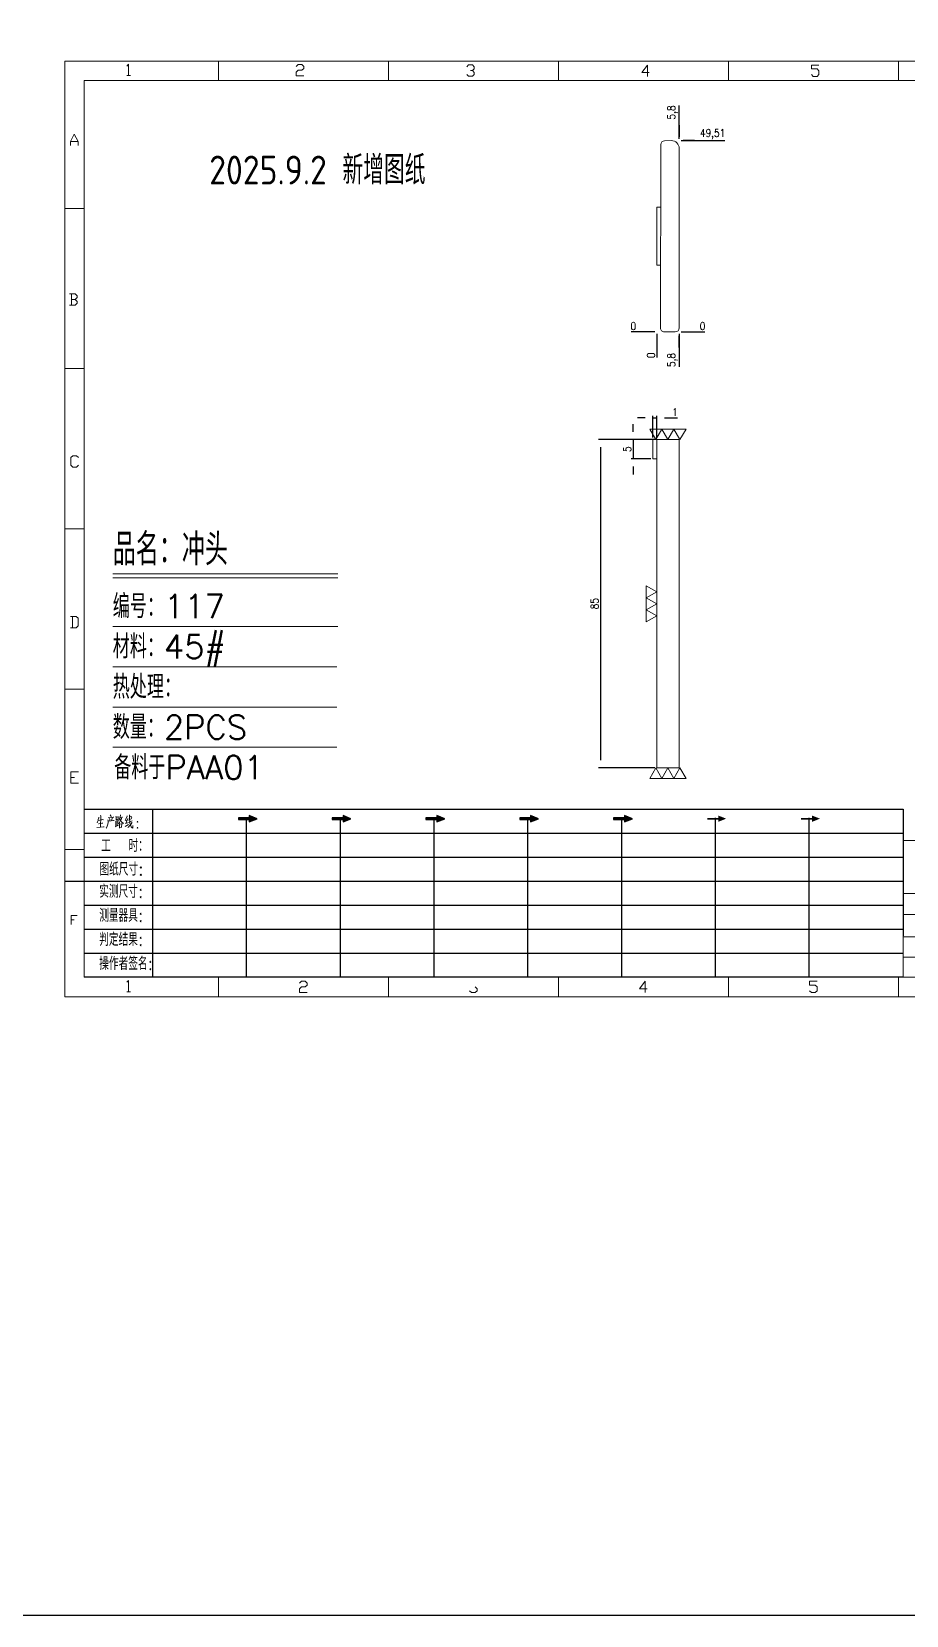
# Model space of a CAD drawing. Header units: millimetres. Extents: x 88508 to 142116, y -5268 to 20283.
# Drawn here: x 99589.6 to 99816, y 11821.9 to 12231.8 of the extents above; entities that cross this region are included whole.
import ezdxf
from ezdxf.enums import TextEntityAlignment as Align

# ---------------------------------------------------------------- set-up
doc = ezdxf.new("R2010")
doc.units = ezdxf.units.MM
doc.linetypes.add('HIDDEN', pattern=[0])
for name, color, linetype in [('DIM', 4, 'Continuous'), ('PH', 255, 'Continuous'), ('PUNCH', 2, 'Continuous'), ('TEXT', 4, 'Continuous')]:
    doc.layers.add(name, color=color, linetype=linetype)
doc.styles.add('chinesef_fs', font='simplex.shx', dxfattribs={"bigfont": 'gbcbig.shx'})
doc.styles.add('gbenor', font='gbenor.shx', dxfattribs={"bigfont": 'gbcbig.shx'})
doc.styles.add('GBENOR_', font='gbenor.shx', dxfattribs={"bigfont": 'gbcbig'})
doc.styles.get("Standard").update_dxf_attribs({"font": 'txt.shx', "width": 0.85, "bigfont": 'ctxt.shx'})
doc.styles.add('TXT', font='txt.shx', dxfattribs={"width": 0.8, "bigfont": 'ctxt.shx'})
doc.dimstyles.new('T-2-WX', dxfattribs={"dimtxt": 2, "dimasz": 2, "dimexe": 0.5, "dimexo": 0.5, "dimgap": 0.5, "dimtad": 1, "dimtxsty": 'Standard', "dimblk": 'OPEN30', "dimcen": 0, "dimazin": 3, "dimtfac": 1, "dimtmove": 0, "dimatfit": 3, "dimldrblk": 'OPEN30', "dimlwd": -1, "dimlwe": -1})

# ---------------------------------------------------------------- blocks, each defined once
blk = doc.blocks.new('U40')
for points in [[(351.8, 337.7), (351.8, 333.2), (367, 339.3), (351.8, 345.3), (351.8, 340.8), (331.2, 340.8), (331.2, 337.7)], [(545.7, 339.3), (530.6, 345.3), (530.6, 340.8), (509.9, 340.8), (509.9, 337.7), (530.6, 337.7), (530.6, 333.2)], [(724.5, 339.3), (709.3, 345.3), (709.3, 340.8), (688.7, 340.8), (688.7, 337.7), (709.3, 337.7), (709.3, 333.2)], [(903.3, 339.3), (888.1, 345.3), (888.1, 340.8), (867.5, 340.8), (867.5, 337.7), (888.1, 337.7), (888.1, 333.2)], [(1082.1, 339.3), (1066.9, 345.3), (1066.9, 340.8), (1046.3, 340.8), (1046.3, 337.7), (1066.9, 337.7), (1066.9, 333.2)], [(1245.7, 337.7), (1245.7, 333.2), (1260.9, 339.3), (1245.7, 345.3), (1245.7, 340.8), (1225.1, 340.8), (1225.1, 337.7)], [(1424.5, 337.7), (1424.5, 333.2), (1439.7, 339.3), (1424.5, 345.3), (1424.5, 340.8), (1403.8, 340.8), (1403.8, 337.7)]]:
    blk.add_hatch(color=3).paths.add_polyline_path(points)
at = {"color": 254, "lineweight": 18}
for p, q in [((0, 1783.5), (0, 0)), ((0, 1783.5), (2530.2, 1783.5)), ((941.1, 1783.5), (941.1, 1746.5)), ((1265.1, 1783.5), (1265.1, 1746.5)), ((1589.1, 1783.5), (1589.1, 1746.5)), ((37, 37), (37, 1746.5)), ((37, 1746.5), (2493.2, 1746.5)), ((0, 1502.7), (37, 1502.7)), ((0, 1197.2), (37, 1197.2)), ((0, 891.7), (37, 891.7)), ((0, 586.3), (37, 586.3)), ((0, 280.8), (37, 280.8)), ((1598.1, 298), (2493.2, 298)), ((1598.2, 196.6), (2493.2, 196.6)), ((2493.2, 156.4), (1598.2, 156.4)), ((2493.2, 114.1), (1598.2, 114.1)), ((2493.2, 75), (1598.2, 75)), ((37, 37), (2493.2, 37)), ((941.1, 0), (941.1, 37)), ((1265.1, 0), (1265.1, 37)), ((1589.1, 0), (1589.1, 37)), ((0, 0), (2530.2, 0))]:
    blk.add_line(p, q, dxfattribs=at)
at = {"color": 254, "linetype": 'Continuous', "lineweight": 18}
for p, q in [((293.1, 1783.5), (293.1, 1746.5)), ((617.1, 1783.5), (617.1, 1746.5)), ((1598.1, 298), (1598.1, 37)), ((1598.2, 298), (1598.2, 37)), ((293.1, 0), (293.1, 37)), ((617.1, 0), (617.1, 37))]:
    blk.add_line(p, q, dxfattribs=at)
for p, q in [((38, 357.6), (1598.2, 357.6)), ((1598.2, 357.6), (1598.2, 116.2)), ((38, 311.8), (1598.2, 311.8)), ((37.1, 266), (1598.2, 266)), ((0.1, 220.2), (1598.2, 220.2)), ((37.1, 174.4), (1598.2, 174.4)), ((37.1, 128.6), (1598.2, 128.6)), ((37.1, 82.8), (1598.2, 82.8))]:
    blk.add_line(p, q)
at = {"color": 254}
for p, q in [((167.8, 37), (167.8, 357.6)), ((346.7, 37), (346.7, 337.9)), ((525.5, 37), (525.5, 340.8)), ((704.3, 37), (704.3, 340.8)), ((883.1, 37), (883.1, 340.8)), ((1061.9, 37), (1061.9, 337.7)), ((1240.6, 37), (1240.6, 340.8)), ((1419.4, 37), (1419.4, 340.8)), ((1598.2, 37), (38, 37))]:
    blk.add_line(p, q, dxfattribs=at)
at = {"color": 92, "lineweight": 18}
for points in [[(118.3, 1773.7), (121.9, 1777.3), (121.9, 1755.8)], [(118.3, 1755.8), (125.5, 1755.8)], [(441.4, 1773.1), (445, 1776.7), (452.2, 1776.7), (455.8, 1773.1), (455.8, 1769.5), (452.2, 1765.9), (445, 1765.9), (441.4, 1762.3), (441.4, 1755.1), (455.8, 1755.1)], [(766.4, 1772.4), (770, 1776), (777.2, 1776), (780.8, 1772.4), (780.8, 1768.8), (777.2, 1765.2), (773.6, 1765.2)], [(777.2, 1765.2), (780.8, 1761.6), (780.8, 1758), (777.2, 1754.4), (770, 1754.4), (766.4, 1758)], [(1114.4, 1761.4), (1100, 1761.4), (1110.8, 1775.8), (1110.8, 1754.2)], [(1423.4, 1757.7), (1427, 1754.1), (1434.2, 1754.1), (1437.8, 1757.7), (1437.8, 1764.9), (1434.2, 1768.5), (1423.4, 1768.5), (1423.4, 1775.7), (1437.8, 1775.7)], [(11.1, 1622.8), (11.1, 1630), (18.3, 1644.4), (25.5, 1630), (25.5, 1622.8)], [(11.1, 1630), (25.5, 1630)], [(20, 1329), (23.6, 1332.6), (23.6, 1336.2), (20, 1339.8), (9.2, 1339.8)], [(9.2, 1318.2), (20, 1318.2), (23.6, 1321.8), (23.6, 1325.4), (20, 1329), (12.8, 1329)], [(12.8, 1339.8), (12.8, 1318.2)], [(26.1, 1013.2), (22.5, 1009.6), (15.3, 1009.6), (11.7, 1013.2), (11.7, 1027.6), (15.3, 1031.2), (22.5, 1031.2), (26.1, 1027.6)], [(11, 703.2), (21.8, 703.2), (25.4, 706.8), (25.4, 721.2), (21.8, 724.8), (11, 724.8)], [(14.6, 724.8), (14.6, 703.2)], [(26.1, 407), (11.7, 407), (11.7, 428.6), (26.1, 428.6)], [(11.7, 417.8), (18.9, 417.8)], [(12.3, 137.7), (12.3, 155), (23.8, 155)], [(12.3, 146.4), (18.1, 146.4)], [(118.3, 27.4), (121.9, 31), (121.9, 9.4)], [(118.3, 9.4), (125.5, 9.4)], [(447.9, 25.7), (451.5, 29.3), (458.7, 29.3), (462.3, 25.7), (462.3, 22.1), (458.7, 18.5), (451.5, 18.5), (447.9, 14.9), (447.9, 7.7), (462.3, 7.7)], [(782.7, 18.5), (786.3, 14.9), (786.3, 11.3), (782.7, 7.7), (775.5, 7.7), (771.9, 11.3)], [(1110.3, 14.9), (1095.9, 14.9), (1106.7, 29.3), (1106.7, 7.7)], [(1419.9, 11.3), (1423.5, 7.7), (1430.7, 7.7), (1434.3, 11.3), (1434.3, 18.5), (1430.7, 22.1), (1419.9, 22.1), (1419.9, 29.3), (1434.3, 29.3)]]:
    blk.add_lwpolyline(points, dxfattribs=at)
at = {"color": 92, "lineweight": 0}
for points in [[(65, 342.2), (64.8, 341), (64.1, 337.9), (63.6, 335.7), (62.8, 333.5), (62.1, 331.4)], [(63.8, 335.9), (73.4, 337.5), (73.1, 337.7), (72.5, 337.3)], [(68.4, 345.9), (68.7, 344.4), (68.1, 322.9)], [(82.6, 335.1), (82.6, 331.8), (82.3, 329), (81.9, 326.8), (81.2, 324.9), (80.3, 323.1), (79.6, 321.9), (78.8, 320.9)], [(93.3, 335.5), (94.1, 335.7), (94.3, 335.5), (82.6, 334.3), (82.6, 335.1), (82.2, 336.9)], [(82.6, 340.8), (93.7, 342.2), (93.3, 342.4), (92.4, 342)], [(86.1, 336.1), (86, 337.5), (85.3, 339.8)], [(86.7, 346.7), (87.9, 344.6), (88.3, 343)], [(90.3, 341), (90.4, 339.6), (89.1, 335.3)], [(97.2, 334.3), (97.5, 333.5), (97.7, 324.7)], [(97.8, 344), (98.1, 342.6), (98.1, 340.8), (98.1, 337.9), (98.1, 336.3), (98.2, 337.7), (102.1, 338.3), (101.8, 338.3), (102.1, 343.6), (102.1, 343.2), (102.1, 342.8), (98.2, 342.2)], [(100.2, 337.9), (100.1, 325.9)], [(100.2, 332.6), (102.4, 333.1)], [(105.5, 341.2), (105.9, 341), (109.6, 341.8), (109.3, 342.6), (108.5, 339.6), (107.6, 337.3), (106.9, 335.9), (105.9, 334.3), (104.3, 332), (103.1, 330.4), (101.9, 329.4)], [(106.6, 346.5), (106.5, 345.2), (105.1, 341.2), (104.2, 338.9), (103.1, 336.3), (102.6, 335.5)], [(104.9, 339.1), (105.3, 338.7), (107, 335.7), (108.6, 333.3), (109.9, 331.2), (110.3, 330.8), (112.6, 330.8), (110.2, 331.2), (109, 332.6)], [(119.3, 344.8), (119.1, 343.8), (116.8, 338.5), (115.4, 335.5), (119.3, 336.3)], [(120.3, 339.4), (118.1, 333.5), (116.4, 330), (116.1, 329.8), (120.5, 331.4)], [(128.2, 332.4), (128.1, 331.6), (126.9, 329.6), (125.8, 328), (124.5, 326.3), (123, 324.7), (121.4, 323.3), (120.1, 322.3)], [(121.4, 332.2), (128.8, 335.1)], [(121.7, 336.7), (127.7, 339.6)], [(123.4, 346.5), (123.5, 345.4), (123.5, 340.8), (123.8, 337.3), (124, 335.3), (124.2, 333.1), (124.5, 331), (124.8, 329), (125.2, 327.4), (125.9, 325.7), (126.9, 323.9), (127.9, 322.7), (128.9, 321.7), (129.6, 321.3), (129.9, 326.1), (129.4, 321.5)], [(127.7, 341.6), (127.2, 342.4), (125.7, 344.2)], [(61.4, 322.3), (68.2, 322.9), (75.3, 323.7), (74.9, 323.9), (73.8, 323.5)], [(64.5, 329.6), (64.8, 329.6), (65.1, 329.6), (72.5, 331), (71.9, 331), (70.9, 330.8)], [(96.5, 323.9), (102.8, 327.2)], [(104.2, 330), (104.5, 329), (104.5, 321.1), (104.3, 322.1), (104.5, 322.7), (109.2, 323.1), (108.6, 323.1), (109, 329.2), (109, 330), (109.3, 329.4), (108.6, 329.4), (104.6, 328.8)], [(115.3, 324.3), (121.5, 328.2)]]:
    blk.add_lwpolyline(points, dxfattribs=at)
for points in [[(138.7, 332.4), (139.4, 333.5), (138.7, 334.5), (138, 333.5)], [(138.7, 320.9), (139.4, 321.9), (138.7, 322.9), (138, 321.9)]]:
    blk.add_lwpolyline(points, close=True, dxfattribs=at)
for points in [[(367, 339.3), (351.8, 345.3), (351.8, 340.8), (331.2, 340.8), (331.2, 337.7), (351.8, 337.7), (351.8, 333.2), (367, 339.3)], [(545.7, 339.3), (530.6, 345.3), (530.6, 340.8), (509.9, 340.8), (509.9, 337.7), (530.6, 337.7), (530.6, 333.2), (545.7, 339.3)], [(724.5, 339.3), (709.3, 345.3), (709.3, 340.8), (688.7, 340.8), (688.7, 337.7), (709.3, 337.7), (709.3, 333.2), (724.5, 339.3)], [(903.3, 339.3), (888.1, 345.3), (888.1, 340.8), (867.5, 340.8), (867.5, 337.7), (888.1, 337.7), (888.1, 333.2), (903.3, 339.3)], [(1082.1, 339.3), (1066.9, 345.3), (1066.9, 340.8), (1046.3, 340.8), (1046.3, 337.7), (1066.9, 337.7), (1066.9, 333.2), (1082.1, 339.3)]]:
    blk.add_lwpolyline(points)
at = {"color": 3, "style": 'chinesef_fs'}
for s, p in [('工  时：', (69.5, 275.7)), ('图纸尺寸:', (66.2, 230.9)), ('实测尺寸:', (65.9, 188.4)), ('测量器具:', (65.9, 142.6)), ('判定结果:', (65.9, 96.8)), ('操作者签名:', (65.9, 51))]:
    blk.add_text(s, height=24.57, dxfattribs=at).set_placement(p)
at = {"lineweight": 18, "style": 'GBENOR_'}
blk.add_attdef('文档路径', (2126, 386.9), '', height=17.8, dxfattribs=at)
at = {"lineweight": 20, "style": 'TXT'}
for tag, height, p in [('18-**-**', 16.3, (1866.6, 256.2)), ('客户名称', 16.1, (1741.1, 134, 0)), ('料厚:', 16.1, (1741.3, 93.2, 0))]:
    blk.add_attdef(tag, text='', height=height, dxfattribs=at).set_placement(p, align=Align.MIDDLE)
for tag, p, height in [('88888', (1850.9, 207.5), 14.9), ('材质:', (1691.2, 168, 0), 16.1), ('核准', (1869.4, 127.5, 0), 16.1), ('设计', (1868.8, 88.3, 0), 16.1), ('绘图', (1868.2, 49.1, 0), 16.1)]:
    blk.add_attdef(tag, p, '', height=height, dxfattribs=at)
for tag, p, height, width in [('3', (2234.7, 206.9), 15.8, 0.7), ('4', (2234.7, 167.4), 15.8, 0.7), ('核准日期', (2041.1, 124.2, 0), 16.1, 0.68), ('设计日期', (2041.1, 84.5, 0), 16.1, 0.68), ('1', (2251.9, 85.9), 14.6, 0.7), ('绘图日期', (2040.9, 46.4, 0), 16.1, 0.68), ('2', (2235, 49.2), 14.6, 0.7)]:
    blk.add_attdef(tag, p, '', height=height, dxfattribs=dict(at, width=width))
blk = doc.blocks.new('*D9754')
at = {"layer": 'Defpoints', "color": 0}
for p in [(99751.43, 12126.25), (99736.84, 12041.25), (99751.43, 12041.25)]:
    blk.add_point(p, dxfattribs=at)
at = {"layer": 'DIM', "color": 0}
for p, q in [((99750.93, 12126.25), (99736.34, 12126.25)), ((99736.84, 12124.25), (99736.84, 12043.25)), ((99750.93, 12041.25), (99736.34, 12041.25))]:
    blk.add_line(p, q, dxfattribs=at)
at = {"layer": 'DIM', "color": 0, "lineweight": 5, "insert": (99735.34, 12083.75), "char_height": 2, "attachment_point": 5, "rotation": 90}
blk.add_mtext('85', dxfattribs=at)
blk = doc.blocks.new('_Open30')
blk = doc.blocks.new('*D9755')
at = {"layer": 'Defpoints', "color": 0}
for p in [(99750.43, 12126.25), (99745.29, 12121.25), (99750.43, 12121.25)]:
    blk.add_point(p, dxfattribs=at)
at = {"layer": 'DIM', "color": 0}
for p, q in [((99745.29, 12128.25), (99745.29, 12130.25)), ((99749.93, 12126.25), (99744.79, 12126.25)), ((99745.29, 12126.25), (99745.29, 12121.25)), ((99749.93, 12121.25), (99744.79, 12121.25)), ((99745.29, 12119.25), (99745.29, 12117.25))]:
    blk.add_line(p, q, dxfattribs=at)
at = {"layer": 'DIM', "color": 0, "lineweight": 5, "insert": (99743.79, 12123.75), "char_height": 2, "attachment_point": 5, "rotation": 90}
blk.add_mtext('5', dxfattribs=at)
blk = doc.blocks.new('*D9756')
at = {"layer": 'Defpoints', "color": 0}
for p in [(99751.43, 12131.86), (99750.43, 12126.25), (99751.43, 12126.25)]:
    blk.add_point(p, dxfattribs=at)
at = {"layer": 'DIM', "color": 0}
for p, q in [((99748.43, 12131.86), (99746.43, 12131.86)), ((99750.43, 12126.75), (99750.43, 12132.36)), ((99750.43, 12131.86), (99751.43, 12131.86)), ((99751.43, 12126.75), (99751.43, 12132.36)), ((99753.43, 12131.86), (99756.84, 12131.86))]:
    blk.add_line(p, q, dxfattribs=at)
at = {"layer": 'DIM', "color": 0, "lineweight": 5, "insert": (99756.14, 12133.36), "char_height": 2, "attachment_point": 5}
blk.add_mtext('1', dxfattribs=at)
blk = doc.blocks.new('*D9757')
at = {"layer": 'Defpoints', "color": 0}
for p in [(99751.43, 12154.12), (99757.23, 12154.12), (99762.23, 12154.12)]:
    blk.add_point(p, dxfattribs=at)
at = {"layer": 'DIM', "color": 0}
blk.add_line((99757.73, 12154.12), (99763.87, 12154.12), dxfattribs=at)
at = {"layer": 'DIM', "color": 0, "lineweight": 5, "insert": (99763.3, 12155.62), "char_height": 2, "attachment_point": 5}
blk.add_mtext('0', dxfattribs=at)
blk = doc.blocks.new('*D9758')
at = {"layer": 'Defpoints', "color": 0}
for p in [(99757.23, 12203.64), (99762.23, 12203.64), (99751.43, 12154.12)]:
    blk.add_point(p, dxfattribs=at)
at = {"layer": 'DIM', "color": 0}
for p, q in [((99757.73, 12203.64), (99761.23, 12203.64)), ((99761.23, 12203.64), (99758.23, 12203.64)), ((99758.23, 12203.64), (99769.05, 12203.64))]:
    blk.add_line(p, q, dxfattribs=at)
at = {"layer": 'DIM', "color": 0, "lineweight": 5, "insert": (99765.89, 12205.33), "char_height": 2, "attachment_point": 5}
blk.add_mtext('49,51', dxfattribs=at)
blk = doc.blocks.new('*D9759')
at = {"layer": 'Defpoints', "color": 0}
for p in [(99746.43, 12154.12), (99751.43, 12154.12), (99751.43, 12154.12)]:
    blk.add_point(p, dxfattribs=at)
at = {"layer": 'DIM', "color": 0}
blk.add_line((99750.93, 12154.12), (99744.8, 12154.12), dxfattribs=at)
at = {"layer": 'DIM', "color": 0, "lineweight": 5, "insert": (99745.37, 12155.62), "char_height": 2, "attachment_point": 5}
blk.add_mtext('0', dxfattribs=at)
blk = doc.blocks.new('*D9760')
at = {"layer": 'Defpoints', "color": 0}
for p in [(99751.43, 12154.12), (99757.23, 12154.12), (99757.23, 12149.12)]:
    blk.add_point(p, dxfattribs=at)
at = {"layer": 'DIM', "color": 0}
for p, q in [((99757.23, 12153.62), (99757.23, 12150.12)), ((99757.23, 12150.12), (99757.23, 12153.12)), ((99757.23, 12153.12), (99757.23, 12145.06))]:
    blk.add_line(p, q, dxfattribs=at)
at = {"layer": 'DIM', "color": 0, "lineweight": 5, "insert": (99755.54, 12146.84), "char_height": 2, "attachment_point": 5, "rotation": 90}
blk.add_mtext('5,8', dxfattribs=at)
blk = doc.blocks.new('*D9761')
at = {"layer": 'Defpoints', "color": 0}
for p in [(99751.43, 12154.12), (99751.43, 12154.12), (99751.43, 12149.12)]:
    blk.add_point(p, dxfattribs=at)
at = {"layer": 'DIM', "color": 0}
blk.add_line((99751.43, 12153.62), (99751.43, 12147.49), dxfattribs=at)
at = {"layer": 'DIM', "color": 0, "lineweight": 5, "insert": (99749.93, 12148.06), "char_height": 2, "attachment_point": 5, "rotation": 90}
blk.add_mtext('0', dxfattribs=at)
blk = doc.blocks.new('*D9762')
at = {"layer": 'Defpoints', "color": 0}
for p in [(99757.23, 12208.64), (99757.23, 12203.64), (99751.43, 12154.12)]:
    blk.add_point(p, dxfattribs=at)
at = {"layer": 'DIM', "color": 0}
for p, q in [((99757.23, 12204.64), (99757.23, 12212.7)), ((99757.23, 12204.14), (99757.23, 12207.64)), ((99757.23, 12207.64), (99757.23, 12204.64))]:
    blk.add_line(p, q, dxfattribs=at)
at = {"layer": 'DIM', "color": 0, "lineweight": 5, "insert": (99755.54, 12210.92), "char_height": 2, "attachment_point": 5, "rotation": 90}
blk.add_mtext('5,8', dxfattribs=at)

msp = doc.modelspace()

# ---------------------------------------------------------------- linework, layer by layer
at = {"layer": 'DIM', "color": 4, "linetype": 'Continuous', "lineweight": 5}
for p, q in [((99610.613, 12091.521), (99668.861, 12091.521)), ((99610.613, 12090.447), (99668.861, 12090.447)), ((99610.613, 12077.872), (99668.861, 12077.872)), ((99610.613, 12067.443), (99668.608, 12067.443)), ((99610.613, 12057.015), (99668.608, 12057.015)), ((99610.613, 12046.586), (99668.608, 12046.586))]:
    msp.add_line(p, q, dxfattribs=at)
at = {"layer": 'PUNCH', "linetype": 'HIDDEN', "lineweight": 5}
msp.add_line((99752.457, 12186.375), (99752.434, 12171.375), dxfattribs=at)
at = {"layer": 'PUNCH', "color": 8, "linetype": 'Continuous'}
msp.add_lwpolyline([(93304.339, 12582.155), (93304.339, 11821.886), (107495.181, 11821.886), (107495.181, 12582.155)], close=True, dxfattribs=at)
at = {"layer": 'PUNCH', "lineweight": 5}
msp.add_lwpolyline([(99752.457, 12186.375), (99751.457, 12186.377), (99751.434, 12171.377), (99752.434, 12171.375), (99752.409, 12155.125, 0.4165906), (99753.416, 12154.123), (99756.24, 12154.142, 0.4122916), (99757.233, 12155.142), (99757.233, 12201.636, 0.4161382), (99755.22, 12203.636), (99753.476, 12203.625, 0.4118405), (99752.482, 12202.626)], format="xyb", close=True, dxfattribs=at)
at = {"layer": 'TEXT', "lineweight": 5}
for points in [[(99759.01, 12128.955), (99757.451, 12126.255), (99755.893, 12128.955), (99754.334, 12126.255), (99752.775, 12128.955), (99751.216, 12126.255), (99749.657, 12128.955), (99759.01, 12128.955)], [(99748.734, 12088.431), (99751.434, 12086.873), (99748.734, 12085.314), (99751.434, 12083.755), (99748.734, 12082.196), (99751.434, 12080.637), (99748.734, 12079.078), (99748.734, 12088.431)], [(99749.657, 12038.555), (99751.216, 12041.255), (99752.775, 12038.555), (99754.334, 12041.255), (99755.893, 12038.555), (99757.451, 12041.255), (99759.01, 12038.555), (99749.657, 12038.555)]]:
    msp.add_lwpolyline(points, close=True, dxfattribs=at)
at = {"layer": 'TEXT', "color": 2, "lineweight": 5}
for points in [[(99750.434, 12121.255), (99750.434, 12126.255), (99751.434, 12126.255), (99751.434, 12121.255)], [(99751.434, 12126.255), (99757.233, 12126.255), (99757.233, 12041.255), (99751.434, 12041.255)]]:
    msp.add_lwpolyline(points, close=True, dxfattribs=at)

# ---------------------------------------------------------------- block references
at = {"lineweight": 5, "ltscale": 3, "xscale": 0.1358040843903572, "yscale": 0.1358040843887496, "zscale": 0.1358040843889963}
msp.add_blockref('U40', (99598.167, 11982.038), dxfattribs=at)

# ---------------------------------------------------------------- texts
at = {"layer": 'DIM', "color": 3, "linetype": 'Continuous', "lineweight": 5, "style": 'chinesef_fs'}
for s, height, p in [('品名：冲头', 8.2814, (99610.613, 12093.668)), ('编号：117', 6.1344, (99610.613, 12080.019)), ('材料：45#', 6.1344, (99610.613, 12069.59)), ('热处理： ', 6.1344, (99610.613, 12059.162)), ('数量：2PCS', 6.1344, (99610.613, 12048.733)), ('备料于PAA01', 6.1344, (99610.986, 12038.305))]:
    msp.add_text(s, height=height, dxfattribs=at).set_placement(p)
at = {"layer": 'PH', "color": 6, "linetype": 'Continuous', "lineweight": 5, "style": 'gbenor'}
msp.add_text('2025.9.2 新增图纸', height=7.46496, dxfattribs=at).set_placement((99663.577, 12196.423), align=Align.MIDDLE)

# ---------------------------------------------------------------- dimensions: what is measured, and where the dimension line sits
at = {"layer": 'DIM', "lineweight": 5}
for feature_location, offset, dtype, origin, picture, middle in [((99757.233, 12203.636), (0, 5), 1, (99751.434, 12154.123), '*D9762', (99755.543, 12210.917)), ((99757.233, 12203.636), (5, 0), 0, (99751.434, 12154.123), '*D9758', (99765.89, 12205.327)), ((99751.434068105, 12154.123169122), (-5, 0), 0, (99751.434068105, 12154.123169122), '*D9759', (99745.367401438, 12155.623169122)), ((99757.233333911, 12154.123169122), (5, 0), 0, (99751.434068105, 12154.123169122), '*D9757', (99763.300000577, 12155.623169122)), ((99751.434068105, 12154.123169122), (0, -5), 1, (99751.434068105, 12154.123169122), '*D9761', (99749.934068105, 12148.056502455)), ((99757.233, 12154.123), (0, -5), 1, (99751.434, 12154.123), '*D9760', (99755.543, 12146.842))]:
    dim = msp.add_ordinate_dim(feature_location=feature_location, offset=offset, dtype=dtype, origin=origin, dimstyle='T-2-WX', dxfattribs=at)
    dim.commit()
    dim.dimension.update_dxf_attribs({"geometry": picture, "text_midpoint": middle})
dim = msp.add_linear_dim(base=(99751.434, 12131.863), p1=(99750.434, 12126.255), p2=(99751.434, 12126.255), dimstyle='T-2-WX', dxfattribs=at)
dim.commit()
dim.dimension.update_dxf_attribs({"geometry": '*D9756', "text_midpoint": (99756.136, 12133.363)})
dim = msp.add_linear_dim(base=(99745.292, 12121.255), p1=(99750.434, 12126.255), p2=(99750.434, 12121.255), angle=90, dimstyle='T-2-WX', dxfattribs=at)
dim.commit()
dim.dimension.update_dxf_attribs({"geometry": '*D9755', "text_midpoint": (99743.792, 12123.755)})
at = {"layer": 'DIM', "color": 2, "lineweight": 5}
dim = msp.add_linear_dim(base=(99736.84, 12041.255), p1=(99751.434, 12126.255), p2=(99751.434, 12041.255), angle=90, dimstyle='T-2-WX', dxfattribs=at)
dim.commit()
dim.dimension.update_dxf_attribs({"geometry": '*D9754', "text_midpoint": (99736.84, 12083.755), "dimtype": 160})

doc.saveas('drawing.dxf')
